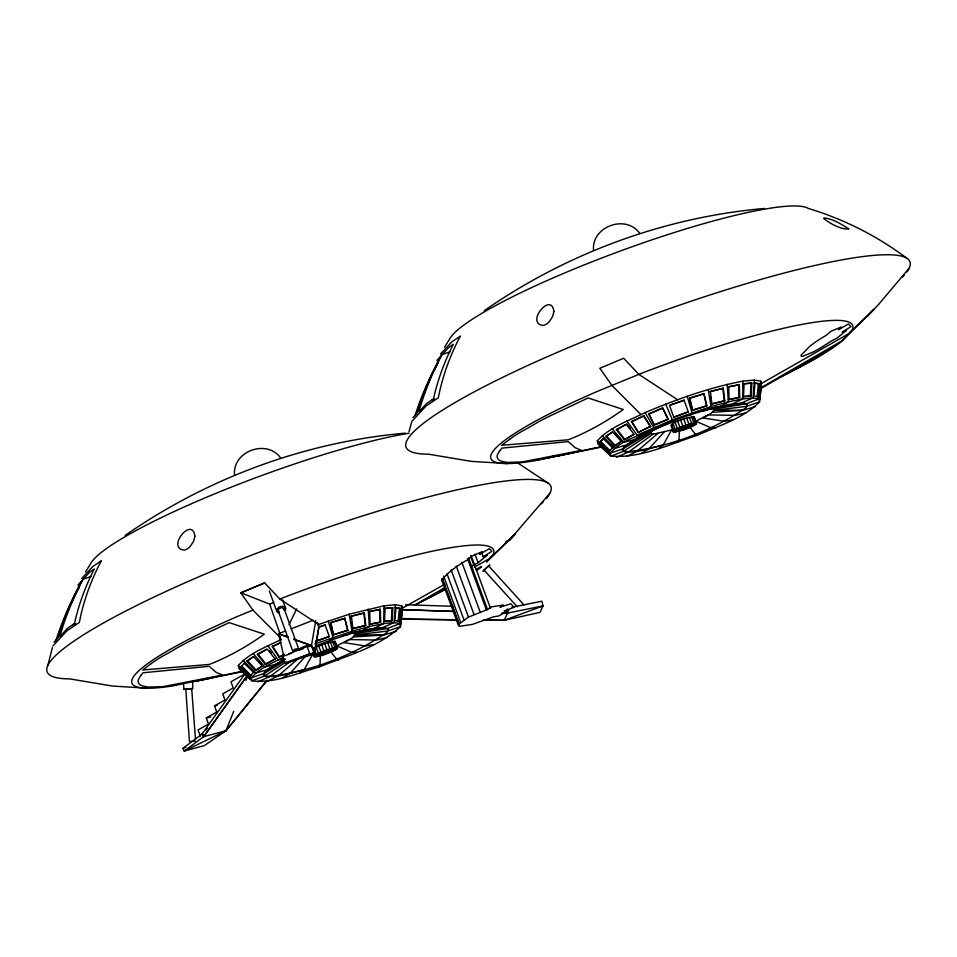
<?xml version="1.0" encoding="UTF-8"?>
<svg xmlns="http://www.w3.org/2000/svg" width="957" height="957" viewBox="0 0 957 957"><rect width="100%" height="100%" fill="white"/><g stroke="black" fill="none" stroke-linecap="round" stroke-linejoin="round"><path stroke-width="1.44" d="M402.502 609.142L401.725 605.865L395.408 604.728L383.972 605.817L383.697 623.569L373.685 628.534L349.52 633.39M742.979 381.149C709.197 387.477 676.731 399.332 645.114 412.575C628.737 420.853 609.908 426.882 597.312 440.842L598.101 444.12L610.937 456.178C640.759 458.523 669.457 444.144 697.366 435.303C718.599 425.674 742.799 418.831 759.559 401.916L761.509 384.475L760.731 381.197L754.403 380.061L742.979 381.149L742.704 398.902L732.691 403.866L709.938 408.436M320.416 654.923L320.033 664.541L318.801 667.125C297.113 673.01 274.803 683.681 251.942 680.846L239.094 668.799L238.317 665.522C249.514 652.901 266.13 646.992 280.903 639.659M679.422 430.243L679.027 439.873L677.807 442.445M385.085 608.544L384.511 621.392L392.238 620.662L392.813 607.815L384.236 608.473L392.813 607.815M383.661 621.32L391.389 620.579L391.963 607.731M743.111 386.652L743.242 383.793M742.668 396.641L750.396 395.911L750.97 383.063L751.819 383.135L751.245 395.983L743.517 396.724L744.091 383.877L751.819 383.135M234.549 475.186C232.025 451.178 267.29 438.366 280.856 458.283M593.555 250.519C591.031 226.51 626.285 213.698 639.862 233.604M278.296 612.982L276.752 611.451L276.896 609.286L278.678 607.324L281.418 606.319L284.062 606.642L285.605 608.185L285.449 610.339M278.224 610.901L278.331 609.465L281.334 607.48L284.121 608.724L298.979 649.839L297.95 648.81L294.373 649.265L293.081 652.016L278.224 610.901L279.253 611.93M284.026 610.171L284.121 608.724M395.408 604.728L394.093 622.576L382.286 627.72L350.944 633.235M754.403 380.061L753.099 397.909L741.28 403.041L711.518 408.579M395.074 607.659L399.344 608.425L398.196 621.272L399.129 621.344L400.289 608.496L396.007 607.731L394.858 620.579L399.129 621.344M754.068 382.979L758.351 383.745L757.19 396.593L758.135 396.677L759.284 383.829L755.013 383.063L753.865 395.911L758.135 396.677M400.505 621.141L400.78 618.378M759.368 397.849L759.643 395.085M401.725 605.865L399.847 623.617L400.552 626.596C378.135 647.566 346.709 655.784 318.801 667.125M760.731 381.197L758.853 398.937L759.559 401.916L746.627 406.366L714.257 410.29L710.764 413.58L695.799 421.212L710.68 427.623L716.087 427.635M399.5 618.988L399.799 616.164M399.715 624.024L401.103 611.32L400.564 609.107L401.545 609.202L402.072 611.427L400.696 624.131L400.17 621.906L401.545 609.202M758.865 397.945L760.097 386.652L761.078 386.748L759.691 399.452L759.164 397.239L760.552 384.535L761.078 386.748M402.179 612.049L400.552 626.596L387.621 631.034L355.25 634.958L351.769 638.247L336.792 645.879L351.686 652.291L357.081 652.315M317.509 622.78L318.992 626.428L314.41 652.961L286.454 663.225L284.947 662.962L282.267 655.605C291.06 657.555 313.214 633.953 314.41 652.961L309.829 653.822L284.947 662.962M315.774 620.603L311.456 645.604L314.41 652.961L318.992 626.428M458.75 624.263L468.487 617.098L486.419 609.956L491.623 606.905L503.203 604.98L499.997 607.228L510.942 603.723L513.885 607.432L504.207 610.961L508.861 610.303L498.585 616.033L493.621 616.787L472.315 624.442L459.862 626.237L458.487 625.555L458.75 624.263L442.002 578.746M442.086 580.851L443.952 577.31L450.986 570.803A26.03 5.024 -32.2 0 1 467.136 560.084L471.777 556.077L482.316 551.627L479.457 554.426L489.35 548.672L491.946 551.304L483.225 556.795L481.682 552.596M47.85 665.366L52.396 647.53M648.762 414.022L662.758 407.981L668.189 419.357L654.277 425.064L648.762 414.022L662.758 407.981M654.277 425.064L648.846 413.687M408.998 431.739L411.869 421.319L425.961 406.103L438.318 397.813L439.706 391.198A279.444 240.721 -4.4 0 1 459.815 337.115L460.401 336.086L451.824 341.84L440.507 354.054M233.735 711.23L225.972 730.753L204.308 745.623L184.222 751.042L182.966 748.218L192.524 741.161M245.949 680.535L247.576 676.443M484.098 620.196L504.172 620.315L507.533 613.09L507.485 609.322L507.533 613.09L501.624 613.401M312.951 652.865L314.363 656.693L319.112 656.239L324.782 654.552L326.995 649.911L324.65 643.523L314.016 648.14M517.354 606.882L484.086 570.157L487.962 566.365L488.668 565.922L523.898 604.812M489.553 565.408L489.817 564.857L482.938 571.209L483.991 570.539M670.905 425.171L673.357 432.014L683.788 429.872L686.002 425.231L683.645 418.855C680.858 420.362 670.008 422.862 671.91 425.793M288.966 624.706L296.67 608.903M651.31 431.14L650.425 432.839L651.741 433.736L655.138 433.784L673.824 429.394M79.072 587.61L77.182 591.127A318.155 314.65 61.9 0 0 73.605 598.245M438.079 362.942L436.189 366.459A318.155 314.65 61.9 0 0 434.37 370M83.139 579.248L81.309 582.634A318.155 303.082 8.6 0 0 61.069 632.254L59.801 636.656L67.708 628.115L74.514 623.521L75.447 619.394A283.033 248.796 -3.1 0 1 92.65 572.226L94.324 568.972L89.91 571.927L83.139 579.248L90.951 576.557M442.146 354.568L440.316 357.966A318.155 303.082 8.6 0 0 420.063 407.574L418.807 411.977L426.702 403.447L433.521 398.854L434.454 394.715A283.033 248.796 -3.1 0 1 451.644 347.547L453.319 344.293L448.917 347.259L442.146 354.568L449.957 351.889M299.72 673.25L304.254 669.613L312.425 654.767M658.727 448.582L663.261 444.933L671.431 430.1M85.496 571.927L90.389 564.128A192.716 28.148 -20.2 0 1 216.581 493.07A192.716 28.148 -20.2 0 1 409.046 433.222M444.503 347.247L449.395 339.46A192.716 28.148 -20.2 0 1 623.139 249.98A192.716 28.148 -20.2 0 1 808.306 208.447C843.715 219.069 877.21 235.996 906.769 258.211M284.002 654.863L279.061 657.148L272.278 646.657L279.97 642.793M279.061 657.148L284.289 654.421M638.068 432.468L650.688 426.32L638.068 432.468L631.572 421.547L643.905 415.84L649.935 425.159M631.273 421.989L643.905 415.84M247.038 676.001L203.733 736.627L184.222 751.042L225.972 730.753L267.206 680.331M245.219 673.525L202.023 734.007L203.733 736.627L225.972 730.753L266.309 681.169M193.721 740.275L202.477 733.804L203.733 736.627L247.791 674.924M205.755 730.215L207.549 727.87M550.143 492.903L511.684 537.583M909.15 268.235L879.339 303.572L866.839 317.066M257.409 654.444L267.314 649.121L275.185 659.074L265.268 664.397L257.409 654.444L266.536 649.253M265.268 664.397L275.64 658.548M616.404 429.765L626.321 424.441L634.18 434.394L624.275 439.718L616.404 429.765L625.531 424.585M624.275 439.718L633.402 434.538M242.576 670.139L241.93 670.857L250.997 679.518M601.57 445.46L600.924 446.189L609.992 454.85M305.08 656.765L289.947 673.489L282.423 677.939M664.086 432.097L648.954 448.821L641.417 453.271M511.445 537.834L514.974 533.994L489.685 558.409L474.253 567.286M81.501 578.734L92.817 566.508L101.394 560.754L100.82 561.795A279.444 240.721 -4.4 0 0 80.699 615.865L79.311 622.481L66.966 630.771L52.862 645.999M54.011 642.219L57.934 637.984L58.987 634.491A324.375 317.365 25.5 0 1 80.34 583.686L82.063 580.552L78.139 584.787L78.749 587.347L77.027 590.469A324.375 317.365 25.5 0 0 55.673 641.286M413.017 417.539L416.941 413.304L417.994 409.823A324.375 317.365 25.5 0 1 439.347 359.007L441.057 355.872L437.134 360.119L437.744 362.667L436.033 365.801A324.375 317.365 25.5 0 0 415.075 415.362M241.044 666.778L244.956 662.603L244.298 663.261L253.461 672.34L254.119 671.682L250.208 675.857L241.044 666.778L241.702 666.12L250.866 675.199L250.208 675.857M324.65 643.523L335.07 641.381L337.426 647.769L314.363 656.693C320.045 648.798 355.801 642.458 324.782 654.552M334.507 642.59L335.07 641.381M489.685 558.409L493.106 554.725A192.716 28.148 -20.2 0 0 282.662 597.91L279.839 599.07L264.658 582.909L240.781 592.766L252.911 610.099L279.97 637.29M600.039 442.098L603.963 437.923L600.039 442.098L609.202 451.19L609.86 450.52L600.697 441.44M609.202 451.19L613.114 447.015L611.08 444.993M683.645 418.855L694.076 416.714L696.421 423.09L673.357 432.014C679.039 424.13 714.807 417.778 683.788 429.872M693.502 417.91L694.076 416.714M240.494 667.974L249.789 676.778L250.315 679.003L241.02 670.199L240.494 667.974L241.176 667.268L241.702 669.493L249.968 677.317M241.02 670.199L241.702 669.493M249.789 676.778L250.471 676.085M610.004 453.618L609.322 454.324L600.027 445.519L599.501 443.306L600.183 442.601L600.709 444.814L608.963 452.649M600.027 445.519L600.709 444.814M259.048 661.311L262.9 665.522L255.507 670.701L246.834 661.227L253.091 656.813M605.829 436.548L612.647 431.978L621.32 441.452L614.502 446.022L605.829 436.548L612.097 432.133M614.502 446.022L621.906 440.854L615.16 433.485M613.114 447.015L612.456 447.673L603.293 438.593M486.551 562.154L515.069 534.281L509.854 540.215L506.014 541.459M192.656 680.941L192.764 688.657L185.263 689.375L183.923 689.124L184.366 688.705M195.324 741.137L189.438 741.46L185.766 688.693M298.991 658.021L278.104 675.917L268.08 680.882M657.997 433.342L637.099 451.249L627.086 456.214M471.011 566.46L478.117 562.704L487.4 555.084L483.225 556.795M321.815 655.509L329.974 648.954L327.629 642.566M347.535 634.85L352.068 631.213L369.366 626.512L383.697 623.569L394.093 622.576L399.847 623.617L387.035 628.57L354.951 633.69M680.81 430.829L688.968 424.274L686.624 417.898M650.832 432.062L623.163 448.749L610.231 453.187L597.312 440.842M290.988 661.048L269.503 676.743L257.684 681.874M653.571 433.76L628.51 452.063L616.691 457.207M125.164 535.43C207.657 478.033 305.151 441.907 405.349 433.15M484.158 310.762C566.652 253.354 664.158 217.227 764.344 208.482M246.834 661.227L253.641 656.646L262.326 666.12M262.9 665.522L256.093 670.091L247.42 660.617M285.916 662.065L264.754 675.893L251.942 680.846L251.224 677.867L238.317 665.522M484.086 570.157L484.792 569.714M415.613 605.027L444.885 588.268M662.878 425.147C649.863 433.21 633.618 436.978 623.163 448.749L623.749 451.214C637.099 453.654 650.389 447.816 663.261 444.933M284.193 661.359L264.168 673.417L251.224 677.867C259.598 668.118 271.991 663.153 283.212 657.459M678.118 431.571L691.672 423.544L689.327 417.168M319.112 656.239L332.665 648.224L330.321 641.836M475.808 569.678L480.845 566.723M760.48 387.992L842.363 340.572L873.968 309.326L848.68 333.742L761.293 383.578M444.67 584.284L402.287 608.245M414.357 605.243L445.256 587.442M284.54 659.959L267.781 669.517L255.603 673.142L243.126 660.318M245.71 673.489L230.96 681.827L233.209 687.939L222.73 693.861L224.979 699.974L214.5 705.895L216.749 712.008L206.269 717.929L208.518 724.042L198.051 729.964L200.3 736.077M650.545 430.961C636.465 436.476 620.507 440.818 610.231 453.187L610.937 456.178L623.749 451.214L651.131 433.33L650.712 432.157L652.566 430.148L626.787 444.838L614.609 448.462L602.132 435.65M649.959 431.128L634.359 439.753L623.773 442.313L612.217 428.88M283.164 660.115L267.781 669.517L264.168 673.417L264.754 675.893C278.104 678.322 291.395 672.496 304.254 669.613M784.728 374.977L789.047 372.656A186.125 1.16 -28.6 0 1 813.103 359.724L832.004 347.798L760.875 388.506M426.798 599.07L428.963 597.91M675.881 432.026L693.909 423.09L691.552 416.702M316.875 656.693L334.902 647.757L332.558 641.381M272.278 646.657L280.903 642.661M780.027 377.118L783.556 375.515M421.032 601.797L425.721 599.656M240.853 592.957L264.658 582.909M654.373 424.729L668.285 419.022M252.911 610.099L237.468 616.44A192.716 28.148 -20.2 0 0 173.193 685.834L242.516 671.24M240.781 592.766L269.671 604.106L273.738 602.443M288.631 653.906L293.56 651.92M296.036 650.927L307.137 646.453L309.829 653.822L286.454 663.225M285.521 631.022L278.583 633.725L288.177 637.183M291.072 628.857L313.25 620.208M315.571 645.819C338.108 637.793 361.112 628.342 385.3 627.672L388.327 629.239L387.095 632.374C351.709 656.37 308.967 672.053 266.477 676.79L263.462 675.223L264.694 672.089L270.089 667.591L285.21 659.098L275.365 664.421L264.778 666.981L253.21 653.547M483.285 620.076L504.172 620.315L543.026 605.925L541.829 601.211L512.007 607.228M283.691 655.856L278.595 633.785L288.177 637.242M298.883 650.27L303.07 648.738M308.644 646.681L311.527 645.628L314.41 652.961M670.797 404.835L684.135 400.301L669.469 405.313L673.74 417.18L688.286 411.869L684.016 400.002M317.449 624.885L349.185 614.215L383.972 605.817M318.406 627.086L325.141 624.969L318.525 627.385M315.942 641.07L329.28 636.537L316.061 641.369M314.817 643.965L352.068 631.213L349.185 614.215M431.894 399.966L434.586 399.045M72.888 624.634L75.579 623.713M673.25 431.547L696.54 423.556L694.184 417.18M314.255 656.227L337.534 648.236L335.189 641.848M689.542 398.088L704.065 393.734L706.816 405.78L692.641 410.338L689.542 398.088L692.641 410.338M689.877 398.291L704.065 393.734M692.306 410.134L706.816 405.78M347.822 630.448L344.723 618.198L347.822 630.448L333.299 634.802L330.548 622.756L343.312 618.665M330.548 622.756L345.058 618.401M333.299 634.802L347.487 630.244M673.931 430.817L695.847 424.298M709.95 408.555L713.36 408.603L714.664 409.5L712.391 412.288L743.003 410.266L755.181 406.653M314.937 655.485L336.852 648.966M352.511 633.259L355.657 634.18L353.396 636.967L383.996 634.946L396.174 631.321M314.829 654.062L301.419 657.638M723.325 388.279L709.927 391.628L723.325 388.279L724.784 400.708L711.386 404.057L724.784 400.708M351.255 619.059L350.932 616.296L364.33 612.947L365.777 625.388L352.379 628.737L365.777 625.388M350.932 616.296L364.33 612.947M182.966 748.218L185.837 747.441M694.423 425.255L675.367 429.86L673.01 423.473M746.005 412.802L735.419 415.362L708.503 414.907L702.845 417.946L724.401 421.271L732.679 419.956M335.417 649.923L316.36 654.528L314.482 649.42M387.011 637.47L376.424 640.03L349.496 639.575L343.838 642.614L365.395 645.951L373.673 644.635M214.5 705.895L217.347 705.249M206.269 717.929L210.54 716.96M504.172 620.315L540.035 612.36L543.026 605.925L507.533 613.09L503.107 612.958L507.533 613.09L506.636 609.561M556.651 456.19L601.522 446.572M191.364 688.669L185.479 688.98M728.074 389.631L728.002 386.807L739.378 384.714L739.689 397.418L729.031 399.607L728.72 386.903L739.378 384.714M728.325 399.512L739.689 397.418M369.175 618.533L369.007 611.475L380.372 609.382L380.683 622.098L370.036 624.287L369.713 611.571L380.372 609.382M369.318 624.179L380.683 622.098M535.286 460.532L603.101 446.716M244.095 671.383L196.903 680.965L207.813 678.728A192.716 28.148 -20.2 0 0 213.172 677.412M709.508 408.555L720.836 406.294L728.361 401.844L742.704 398.902L753.099 397.909L758.853 398.937L746.041 403.902L713.958 409.022M349.09 633.51L361.83 630.974L369.366 626.512L368.206 609.059M699.376 411.331L706.529 410.182L711.063 406.534L728.361 401.844L727.212 384.379M343.24 635.544L346.099 635.077M692.342 426.367L677.448 428.736L675.092 422.36M283.631 658.942L278.104 659.828L267.876 645.676M333.347 651.047L318.442 653.416L316.097 647.028M744.522 383.673L750.97 383.063M401.139 618.712L405.577 618.485M714.257 410.29L743.003 410.266M355.25 634.958L383.996 634.946M689.758 427.564L680.032 427.54L677.676 421.164M330.751 652.243L321.026 652.219L318.681 645.831M456.417 619.753L401.198 619.095L457.613 619.885M454.336 611.523L401.162 609.621L454.348 611.356M405.529 604.74L452.805 606.283M507.078 463.547L471.49 461.382L428.58 454.192A268.427 39.213 -20.2 0 1 624.706 325.057A268.427 39.213 -20.2 0 1 906.889 271.92M148.084 688.227L112.495 686.061L69.574 678.86A268.427 39.213 -20.2 0 1 270.089 548.074A268.427 39.213 -20.2 0 1 546.291 498.609M688.155 415.039L690.751 415.242L691.983 412.658L687.21 396.282M329.148 639.719L331.756 639.91L332.976 637.338L328.203 620.949M758.351 383.745L759.284 383.829M399.344 608.425L400.289 608.496M750.396 395.911L751.245 395.983M391.389 620.579L392.238 620.662M553.074 456.022L555.897 456.298M758.195 397.143L759.164 397.239M401.103 611.32L402.072 611.427M399.189 621.811L400.17 621.906M173.349 684.841L176.291 685.2M728.002 386.807L728.72 386.903M369.007 611.475L369.713 611.571M282.267 655.605L283.762 655.868M293.655 639.168L311.527 645.628L293.643 639.228M516.983 462.458L547.763 482.878M686.839 428.76L682.951 426.344L680.594 419.967M697.366 435.303L695.213 433.964L689.483 426.571M327.832 653.44L323.945 651.023L321.6 644.635M338.371 659.983L336.206 658.631L330.476 651.25M677.64 399.775L638.833 374.39L623.665 358.241L599.848 368.289L611.918 385.432L640.903 414.525M318.645 624.442L279.839 599.07M599.501 443.306L608.796 452.111L609.322 454.324M606.415 435.949L615.088 445.424M626.775 423.915L630.268 428.341M616.87 429.238L624.73 439.191M269.527 650.808L271.274 653.021M257.864 653.918L265.723 663.871M626.871 421.008L637.111 435.148L672.412 419.8L711.063 406.534L708.192 389.547M643.606 416.283L650.401 426.774M631.572 421.547L638.355 432.026M272.566 646.214L279.36 656.705M645.114 412.575L653.703 427.48L659.11 427.492L674.577 421.152L672.412 419.8L665.689 404.129M662.675 408.316L668.189 419.357M202.477 733.804L203.733 736.627M688.286 411.869L673.74 417.18M693.179 416.546L695.524 422.934L674.254 432.181L671.587 424.43M475.031 554.306L478.117 562.704M471.035 555.419L490.546 608.425M470.593 556.232L473.667 564.57M468.607 558.122L487.603 609.741M467.578 558.732L486.419 609.956M461.836 562.273L480.151 612.037M456.226 566.077L474.026 614.478M451.154 569.977L468.487 617.098M447.015 573.829L463.906 619.729M443.605 576.066L460.58 622.194M442.361 578.411L459.109 623.916M453.75 609.609L455.269 613.772M441.703 579.93L458.487 625.555M334.172 641.226L336.529 647.602L315.26 656.849L313.525 651.657M282.626 599.955L285.605 608.185M269.324 590.888L276.752 611.451M325.009 624.682L329.28 636.537M269.671 604.106L279.934 633.582M703.73 393.53L706.493 405.577M330.871 622.959L333.634 635.005M722.786 388.135L724.246 400.564M710.465 391.772L711.924 404.201M710.572 397.155L711.063 401.294M363.792 612.803L365.239 625.244M351.47 616.44L352.918 628.869M351.733 623.21L352.224 627.349M191.663 688.382L195.503 739.402M183.493 683.298L183.923 689.124M738.66 384.618L738.971 397.322M379.654 609.286L379.977 622.002M787.192 373.613A192.716 28.148 -20.2 0 0 841.526 341.47L852.101 330.045A192.716 28.148 -20.2 0 0 641.657 373.242L596.462 391.76A192.716 28.148 -20.2 0 0 532.188 461.166L566.819 454.061A192.716 28.148 -20.2 0 0 576.305 451.692M904.377 274.982A268.427 39.213 -20.2 0 1 902.319 277.147M418.341 407.909A318.155 314.65 61.9 0 1 420.59 401.653M421.056 400.409A318.155 314.65 61.9 0 1 424.465 391.748M424.98 390.516A318.155 314.65 61.9 0 1 426.523 386.855M428.664 381.987A318.155 314.65 61.9 0 1 430.327 378.362M430.04 597.324A186.125 1.16 -28.6 0 1 445.436 589.045M543.313 501.815A268.427 39.213 -20.2 0 1 540.968 504.064M57.635 637.625A318.155 314.65 61.9 0 1 58.903 633.833M59.346 632.577A318.155 314.65 61.9 0 1 61.595 626.321M63.006 622.6A318.155 314.65 61.9 0 1 65.471 616.416M65.973 615.195A318.155 314.65 61.9 0 1 68.581 609.083M69.67 606.666A318.155 314.65 61.9 0 1 73.031 599.441M481.598 566.879A192.716 28.148 -20.2 0 1 477.507 569.941M446.07 589.057A192.716 28.148 -20.2 0 1 428.186 598.281M824.001 218.555C829.97 223.866 842.662 230.194 848.883 228.843C841.251 224.428 832.793 218.519 823.989 217.969L824.001 218.555M194.893 536.267L193.577 541.303L190.335 546.244A8.146 4.665 -47.3 0 1 184.055 550.119C166.004 547.871 192.536 515.62 194.893 536.267M553.9 311.599L552.584 316.623L549.342 321.564A8.146 4.665 -47.3 0 1 543.05 325.44C524.998 323.203 551.531 290.94 553.9 311.599M801.344 354.951L801.093 356.171L802.313 356.459L813.486 351.877A26.03 3.625 -32.4 0 0 830.018 341.793L837.124 338.024L846.395 330.416L842.232 332.127L850.94 326.636L848.345 324.004L838.464 329.758L841.311 326.959L830.772 331.397L826.13 335.417A26.03 5.024 -32.2 0 0 809.993 346.123L801.344 354.951M623.689 447.409L622.457 450.544L625.483 452.111C667.974 447.386 710.716 431.703 746.101 407.706L747.333 404.572L744.307 403.005C701.816 407.73 659.074 423.413 623.689 447.409M140.703 675.522L139.208 678.046A186.137 27.263 -8 0 0 138.873 683.501L140.296 684.973A186.137 17.25 -8.4 0 0 148.658 687.066L163.228 686.612L222.55 675.032L216.342 672.472L209.2 666.287L142.94 672.783L140.703 675.522M499.71 450.843L498.202 453.379A186.137 27.263 -8 0 0 497.867 458.822L499.291 460.293A186.137 17.25 -8.4 0 0 507.653 462.398L522.223 461.932L581.545 450.352L575.336 447.792L568.195 441.62L501.947 448.115L499.71 450.843M151.194 663.572L142.701 669.972L209.296 664.445C228.819 656.765 247.253 646.418 264.264 634.168L229.154 622.636L200.551 636.142A186.137 54.334 -11.4 0 0 175.956 648.583L168.922 652.746A186.148 46.462 -9.5 0 0 151.194 663.572M510.201 438.892L501.695 445.292L568.302 439.777C587.813 432.097 606.26 421.75 623.27 409.488L588.148 397.956L559.558 411.474A186.137 54.334 -11.4 0 0 534.951 423.915L527.917 428.078A186.148 46.462 -9.5 0 0 510.201 438.892M280.975 639.826L278.511 633.749L280.987 639.826"/></g></svg>
